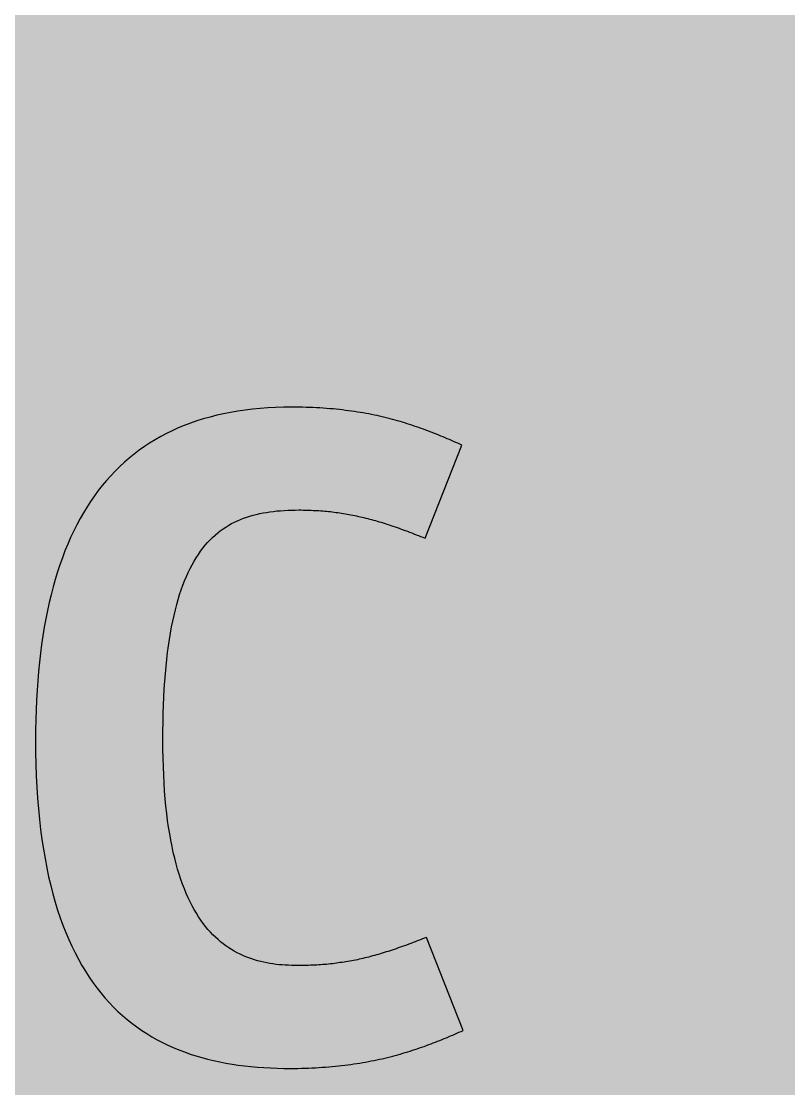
# Model space of a CAD drawing. Header units: millimetres. Extents: x 0 to 212, y 0 to 212.
# Drawn here: x 114.33 to 136.42, y 122.59 to 153.33 of the extents above; entities that cross this region are included whole.
import ezdxf

# ---------------------------------------------------------------- set-up
doc = ezdxf.new("R2010")
doc.units = ezdxf.units.MM

msp = doc.modelspace()

# ---------------------------------------------------------------- hatches: boundary and pattern name
for color, points in [(254, [(211.7189, 105.8869), (211.709, 107.2007), (211.6861, 108.5139), (211.6455, 109.8245), (211.5871, 111.1326), (211.5134, 112.4407), (211.4245, 113.7437), (211.3204, 115.0468), (211.201, 116.3447), (211.0638, 117.6426), (210.9114, 118.9355), (210.7413, 120.2258), (210.5584, 121.5136), (210.3577, 122.7988), (210.1418, 124.079), (209.9107, 125.3566), (209.6643, 126.6292), (209.4027, 127.8992), (209.1258, 129.1641), (208.8337, 130.4239), (208.5264, 131.6812), (208.2038, 132.936), (207.866, 134.1831), (207.5104, 135.4277), (207.1421, 136.6647), (206.7611, 137.8991), (206.3623, 139.1285), (205.9483, 140.3502), (205.5216, 141.5694), (205.0771, 142.781), (204.6199, 143.9901), (204.1474, 145.1915), (203.6623, 146.3853), (203.1619, 147.574), (202.6463, 148.7576), (202.1154, 149.9362), (201.5693, 151.1046), (201.0105, 152.2705), (200.439, 153.4262), (199.8523, 154.5768), (199.2503, 155.7198), (198.6356, 156.8577), (198.0057, 157.9855), (197.3605, 159.1081), (196.7052, 160.2232), (196.0321, 161.3281), (195.3489, 162.4279), (194.6504, 163.5176), (193.9366, 164.6022), (193.2102, 165.6766), (192.471, 166.7434), (191.7167, 167.8), (190.9521, 168.849), (190.1698, 169.8904), (189.3773, 170.9217), (188.5696, 171.9428), (187.7517, 172.9562), (186.9161, 173.9621), (186.0702, 174.9552), (185.2117, 175.9407), (184.338, 176.9161), (183.454, 177.8838), (182.5549, 178.8389), (181.643, 179.7837), (180.721, 180.7185), (179.7837, 181.643), (178.8389, 182.5549), (177.8838, 183.454), (176.9161, 184.338), (175.9407, 185.2117), (174.9552, 186.0702), (173.9621, 186.9161), (172.9562, 187.7492), (171.9428, 188.5696), (170.9217, 189.3773), (169.8904, 190.1698), (168.849, 190.9496), (167.8, 191.7167), (166.7408, 192.471), (165.6766, 193.2102), (164.6022, 193.9366), (163.5176, 194.6504), (162.4279, 195.3489), (161.3281, 196.0321), (160.2232, 196.7052), (159.1081, 197.3631), (157.9855, 198.0057), (156.8577, 198.6356), (155.7198, 199.2503), (154.5768, 199.8523), (153.4262, 200.439), (152.2705, 201.0131), (151.1046, 201.5719), (149.9362, 202.1154), (148.7576, 202.6463), (147.574, 203.1619), (146.3853, 203.6623), (145.1889, 204.15), (143.9875, 204.6199), (142.781, 205.0796), (141.5694, 205.5216), (140.3502, 205.9483), (139.1285, 206.3623), (137.8991, 206.7611), (136.6647, 207.1446), (135.4252, 207.5129), (134.1831, 207.866), (132.9334, 208.2038), (131.6812, 208.5264), (130.4239, 208.8337), (129.1641, 209.1284), (127.8966, 209.4052), (126.6292, 209.6668), (125.3541, 209.9132), (124.0765, 210.1444), (122.7963, 210.3603), (121.5136, 210.5584), (120.2258, 210.7438), (118.9355, 210.9114), (117.6401, 211.0638), (116.3447, 211.201), (115.0468, 211.3229), (113.7437, 211.4271), (112.4382, 211.516), (111.1326, 211.5896), (109.8245, 211.6455), (108.5113, 211.6861), (107.1982, 211.7115), (105.885, 211.7192), (104.5693, 211.7115), (103.2561, 211.6861), (101.9454, 211.6455), (100.6373, 211.5896), (99.3292, 211.516), (98.0262, 211.4271), (96.7232, 211.3229), (95.4253, 211.201), (94.1273, 211.0638), (92.8345, 210.9114), (91.5441, 210.7438), (90.2564, 210.5584), (88.9711, 210.3603), (87.691, 210.1444), (86.4133, 209.9132), (85.1408, 209.6668), (83.8708, 209.4052), (82.6059, 209.1284), (81.346, 208.8337), (80.0887, 208.5264), (78.834, 208.2038), (77.5868, 207.866), (76.3422, 207.5129), (75.1053, 207.1446), (73.8708, 206.7611), (72.6415, 206.3623), (71.4197, 205.9483), (70.2005, 205.5216), (68.9889, 205.0796), (67.7799, 204.6199), (66.5785, 204.15), (65.3847, 203.6623), (64.196, 203.1619), (63.0123, 202.6463), (61.8338, 202.1154), (60.6628, 201.5719), (59.4995, 201.0131), (58.3438, 200.439), (57.1932, 199.8523), (56.0502, 199.2503), (54.9123, 198.6356), (53.7845, 198.0057), (52.6618, 197.3631), (51.5468, 196.7052), (50.4419, 196.0321), (49.342, 195.3489), (48.2524, 194.6504), (47.1678, 193.9366), (46.0934, 193.2102), (45.0266, 192.471), (43.9699, 191.7167), (42.9209, 190.9496), (41.8795, 190.1698), (40.8483, 189.3773), (39.8272, 188.5696), (38.8137, 187.7492), (37.8079, 186.9161), (36.8148, 186.0702), (35.8292, 185.2117), (34.8539, 184.338), (33.8861, 183.454), (32.9311, 182.5549), (31.9862, 181.643), (31.049, 180.7185), (30.1269, 179.7837), (29.2151, 178.8389), (28.3159, 177.8838), (27.432, 176.9161), (26.5582, 175.9407), (25.6997, 174.9552), (24.8539, 173.9621), (24.0208, 172.9562), (23.2004, 171.9428), (22.3926, 170.9217), (21.6002, 169.8904), (20.8204, 168.849), (20.0533, 167.8), (19.2989, 166.7434), (18.5598, 165.6766), (17.8333, 164.6022), (17.1196, 163.5176), (16.4211, 162.4279), (15.7378, 161.3281), (15.0647, 160.2232), (14.4069, 159.1081), (13.7643, 157.9855), (13.1343, 156.8577), (12.5197, 155.7198), (11.9177, 154.5768), (11.3309, 153.4262), (10.7569, 152.2705), (10.1981, 151.1046), (9.6545, 149.9362), (9.1237, 148.7576), (8.6081, 147.574), (8.1077, 146.3853), (7.62, 145.1915), (7.1501, 143.9901), (6.6904, 142.781), (6.2484, 141.5694), (5.8217, 140.3502), (5.4077, 139.1285), (5.0089, 137.8991), (4.6253, 136.6647), (4.257, 135.4277), (3.904, 134.1831), (3.5662, 132.936), (3.2436, 131.6812), (2.9362, 130.4239), (2.6416, 129.1641), (2.3647, 127.8992), (2.1031, 126.6292), (1.8567, 125.3566), (1.6256, 124.079), (1.4097, 122.7988), (1.2116, 121.5136), (1.0262, 120.2258), (0.8585, 118.9355), (0.7061, 117.6426), (0.569, 116.3447), (0.447, 115.0468), (0.3429, 113.7437), (0.254, 112.4407), (0.1803, 111.1326), (0.1245, 109.8245), (0.0838, 108.5139), (0.0584, 107.2007), (0.0508, 105.885), (0.0584, 104.5718), (0.0838, 103.2586), (0.1245, 101.9454), (0.1803, 100.6373), (0.254, 99.3318), (0.3429, 98.0262), (0.447, 96.7232), (0.569, 95.4253), (0.7061, 94.1299), (0.8585, 92.8345), (1.0262, 91.5441), (1.2116, 90.2564), (1.4097, 88.9737), (1.6256, 87.6935), (1.8567, 86.4159), (2.1031, 85.1408), (2.3647, 83.8733), (2.6416, 82.6059), (2.9362, 81.346), (3.2436, 80.0887), (3.5662, 78.8365), (3.904, 77.5868), (4.257, 76.3448), (4.6253, 75.1053), (5.0089, 73.8708), (5.4077, 72.6415), (5.8217, 71.4197), (6.2484, 70.2005), (6.6904, 68.9889), (7.1501, 67.7824), (7.62, 66.581), (8.1077, 65.3847), (8.6081, 64.196), (9.1237, 63.0123), (9.6545, 61.8338), (10.1981, 60.6654), (10.7569, 59.4995), (11.3309, 58.3438), (11.9177, 57.1932), (12.5197, 56.0502), (13.1343, 54.9123), (13.7643, 53.7845), (14.4069, 52.6618), (15.0647, 51.5468), (15.7378, 50.4419), (16.4211, 49.342), (17.1196, 48.2524), (17.8333, 47.1678), (18.5598, 46.0934), (19.2989, 45.0291), (20.0533, 43.9699), (20.8204, 42.9209), (21.6002, 41.8795), (22.3926, 40.8483), (23.2004, 39.8272), (24.0208, 38.8137), (24.8539, 37.8079), (25.6997, 36.8148), (26.5582, 35.8292), (27.432, 34.8539), (28.3159, 33.8861), (29.2151, 32.9311), (30.1269, 31.9862), (31.049, 31.049), (31.9862, 30.1269), (32.9311, 29.2151), (33.8861, 28.3159), (34.8539, 27.432), (35.8292, 26.5582), (36.8148, 25.6997), (37.8079, 24.8539), (38.8137, 24.0182), (39.8272, 23.2004), (40.8483, 22.3926), (41.8795, 21.6002), (42.9209, 20.8178), (43.9699, 20.0533), (45.0266, 19.2989), (46.0934, 18.5598), (47.1678, 17.8333), (48.2524, 17.1196), (49.342, 16.4211), (50.4419, 15.7378), (51.5468, 15.0647), (52.6618, 14.4094), (53.7845, 13.7643), (54.9123, 13.1343), (56.0502, 12.5197), (57.1932, 11.9177), (58.3438, 11.3309), (59.4995, 10.7594), (60.6628, 10.2006), (61.8338, 9.6545), (63.0123, 9.1237), (64.196, 8.6081), (65.3847, 8.1077), (66.5785, 7.6225), (67.7799, 7.1501), (68.9889, 6.6929), (70.2005, 6.2484), (71.4197, 5.8217), (72.6415, 5.4077), (73.8708, 5.0089), (75.1053, 4.6279), (76.3422, 4.2596), (77.5868, 3.904), (78.834, 3.5662), (80.0887, 3.2436), (81.346, 2.9362), (82.6059, 2.6441), (83.8708, 2.3673), (85.1408, 2.1057), (86.4133, 1.8593), (87.691, 1.6281), (88.9711, 1.4122), (90.2564, 1.2116), (91.5441, 1.0287), (92.8345, 0.8585), (94.1273, 0.7061), (95.4253, 0.569), (96.7232, 0.4496), (98.0262, 0.3454), (99.3292, 0.2565), (100.6373, 0.1829), (101.9454, 0.1245), (103.2561, 0.0838), (104.5693, 0.061), (105.885, 0.0533), (107.1982, 0.061), (108.5113, 0.0838), (109.8245, 0.1245), (111.1326, 0.1829), (112.4382, 0.2565), (113.7437, 0.3454), (115.0468, 0.4496), (116.3447, 0.569), (117.6401, 0.7061), (118.9355, 0.8585), (120.2258, 1.0287), (121.5136, 1.2116), (122.7963, 1.4122), (124.0765, 1.6281), (125.3541, 1.8593), (126.6292, 2.1057), (127.8966, 2.3673), (129.1641, 2.6441), (130.4239, 2.9362), (131.6812, 3.2436), (132.9334, 3.5662), (134.1831, 3.904), (135.4252, 4.2596), (136.6647, 4.6279), (137.8991, 5.0089), (139.1285, 5.4077), (140.3502, 5.8217), (141.5694, 6.2484), (142.781, 6.6929), (143.9875, 7.1501), (145.1889, 7.6225), (146.3853, 8.1077), (147.574, 8.6081), (148.7576, 9.1237), (149.9362, 9.6545), (151.1046, 10.2006), (152.2705, 10.7594), (153.4262, 11.3309), (154.5768, 11.9177), (155.7198, 12.5197), (156.8577, 13.1343), (157.9855, 13.7643), (159.1081, 14.4094), (160.2232, 15.0647), (161.3281, 15.7378), (162.4279, 16.4211), (163.5176, 17.1196), (164.6022, 17.8333), (165.6766, 18.5598), (166.7408, 19.2989), (167.8, 20.0533), (168.849, 20.8178), (169.8904, 21.6002), (170.9217, 22.3926), (171.9428, 23.2004), (172.9562, 24.0182), (173.9621, 24.8539), (174.9552, 25.6997), (175.9407, 26.5582), (176.9161, 27.432), (177.8838, 28.3159), (178.8389, 29.2151), (179.7837, 30.1269), (180.721, 31.049), (181.643, 31.9862), (182.5549, 32.9311), (183.454, 33.8861), (184.338, 34.8539), (185.2117, 35.8292), (186.0702, 36.8148), (186.9161, 37.8079), (187.7517, 38.8137), (188.5696, 39.8272), (189.3773, 40.8483), (190.1698, 41.8795), (190.9521, 42.9209), (191.7167, 43.9699), (192.471, 45.0291), (193.2102, 46.0934), (193.9366, 47.1678), (194.6504, 48.2524), (195.3489, 49.342), (196.0321, 50.4419), (196.7052, 51.5468), (197.3605, 52.6618), (198.0057, 53.7845), (198.6356, 54.9123), (199.2503, 56.0502), (199.8523, 57.1932), (200.439, 58.3438), (201.0105, 59.4995), (201.5693, 60.6654), (202.1154, 61.8338), (202.6463, 63.0123), (203.1619, 64.196), (203.6623, 65.3847), (204.1474, 66.581), (204.6199, 67.7824), (205.0771, 68.9889), (205.5216, 70.2005), (205.9483, 71.4197), (206.3623, 72.6415), (206.7611, 73.8708), (207.1421, 75.1053), (207.5104, 76.3448), (207.866, 77.5868), (208.2038, 78.8365), (208.5264, 80.0887), (208.8337, 81.346), (209.1258, 82.6059), (209.4027, 83.8733), (209.6643, 85.1408), (209.9107, 86.4159), (210.1418, 87.6935), (210.3577, 88.9737), (210.5584, 90.2564), (210.7413, 91.5441), (210.9114, 92.8345), (211.0638, 94.1299), (211.201, 95.4253), (211.3204, 96.7232), (211.4245, 98.0262), (211.5134, 99.3318), (211.5871, 100.6373), (211.6455, 101.9454), (211.6861, 103.2586), (211.709, 104.5718), (211.7166, 105.885)]), (59, [(122.2897, 126.1357), (122.1994, 126.1339), (122.1105, 126.1364), (122.0216, 126.1415), (121.9302, 126.1466), (121.8413, 126.1516), (121.7524, 126.1593), (121.6635, 126.1694), (121.5746, 126.1821), (121.4857, 126.1948), (121.3993, 126.2126), (121.3104, 126.2304), (121.224, 126.2507), (121.1351, 126.271), (121.0488, 126.2964), (120.965, 126.3244), (120.8786, 126.3548), (120.7948, 126.3879), (120.711, 126.4234), (120.6271, 126.4615), (120.5459, 126.5022), (120.462, 126.5479), (120.3833, 126.5936), (120.302, 126.6444), (120.2233, 126.7003), (120.1471, 126.7562), (120.0683, 126.8171), (119.9947, 126.8832), (119.9185, 126.9517), (119.8448, 127.0229), (119.7737, 127.0991), (119.7026, 127.1778), (119.634, 127.2642), (119.5654, 127.3505), (119.4994, 127.4445), (119.4359, 127.541), (119.3724, 127.6401), (119.3089, 127.7468), (119.2479, 127.856), (119.1895, 127.9703), (119.1336, 128.0897), (119.0777, 128.2141), (119.0244, 128.3437), (118.9736, 128.4783), (118.9253, 128.618), (118.8771, 128.7628), (118.8314, 128.9126), (118.7882, 129.0676), (118.7475, 129.2301), (118.7069, 129.3952), (118.6713, 129.5679), (118.6358, 129.7457), (118.6028, 129.9286), (118.5723, 130.1191), (118.5443, 130.3147), (118.5189, 130.5179), (118.4961, 130.7262), (118.4758, 130.9395), (118.458, 131.1605), (118.4427, 131.3891), (118.43, 131.6228), (118.4199, 131.8616), (118.4148, 132.1105), (118.4097, 132.3645), (118.4072, 132.6236), (118.4097, 132.8877), (118.4123, 133.1443), (118.4173, 133.3932), (118.4275, 133.6345), (118.4377, 133.8707), (118.4478, 134.1018), (118.4631, 134.3228), (118.4808, 134.5413), (118.4986, 134.7521), (118.5215, 134.9553), (118.5443, 135.1534), (118.5697, 135.3464), (118.5977, 135.5319), (118.6282, 135.7122), (118.6586, 135.8875), (118.6917, 136.0576), (118.7272, 136.2202), (118.7653, 136.3802), (118.806, 136.5326), (118.8466, 136.6799), (118.8898, 136.8222), (118.9355, 136.9593), (118.9838, 137.0914), (119.032, 137.221), (119.0854, 137.3429), (119.1362, 137.4597), (119.192, 137.574), (119.2479, 137.6807), (119.3063, 137.7848), (119.3673, 137.8839), (119.4283, 137.9804), (119.4918, 138.0719), (119.5578, 138.1582), (119.6264, 138.242), (119.695, 138.3208), (119.7635, 138.3944), (119.8372, 138.4656), (119.9109, 138.5316), (119.9845, 138.5976), (120.0607, 138.6561), (120.1395, 138.7145), (120.2207, 138.7653), (120.302, 138.8161), (120.3833, 138.8643), (120.4671, 138.9075), (120.5535, 138.9482), (120.6424, 138.9863), (120.7287, 139.0193), (120.8202, 139.0523), (120.9116, 139.0802), (121.0031, 139.1082), (121.097, 139.131), (121.1936, 139.1539), (121.2901, 139.1742), (121.3891, 139.1895), (121.4882, 139.2047), (121.5873, 139.2174), (121.6889, 139.2301), (121.793, 139.2377), (121.8971, 139.2453), (122.0013, 139.2504), (122.108, 139.2555), (122.2146, 139.2555), (122.3239, 139.258), (122.3848, 139.258), (122.4432, 139.2555), (122.5017, 139.2555), (122.5601, 139.2555), (122.616, 139.253), (122.6744, 139.2504), (122.7303, 139.2479), (122.7887, 139.2453), (122.8446, 139.2428), (122.9004, 139.2403), (122.9563, 139.2352), (123.0097, 139.2301), (123.0655, 139.225), (123.1214, 139.2225), (123.1748, 139.2149), (123.2306, 139.2098), (123.284, 139.2047), (123.3373, 139.1971), (123.3932, 139.1895), (123.4465, 139.1818), (123.4999, 139.1742), (123.5532, 139.1666), (123.6066, 139.159), (123.6599, 139.1488), (123.7132, 139.1412), (123.7666, 139.131), (123.8199, 139.1209), (123.8733, 139.1107), (123.9291, 139.098), (123.9825, 139.0879), (124.0358, 139.0752), (124.0892, 139.0625), (124.1425, 139.0498), (124.1958, 139.0371), (124.2517, 139.0244), (124.3051, 139.0117), (124.3584, 138.9964), (124.4143, 138.9812), (124.4676, 138.9659), (124.5235, 138.9507), (124.5794, 138.9355), (124.6353, 138.9177), (124.6911, 138.9024), (124.747, 138.8847), (124.8029, 138.8669), (124.8588, 138.8491), (124.9172, 138.8288), (124.9731, 138.811), (125.0315, 138.7907), (125.0899, 138.7704), (125.1483, 138.75), (125.2068, 138.7297), (125.2677, 138.7094), (125.3287, 138.6865), (125.3871, 138.6662), (125.4481, 138.6434), (125.5116, 138.6205), (125.5725, 138.5951), (125.636, 138.5722), (125.6995, 138.5468), (125.763, 138.524), (125.8265, 138.4986), (125.8926, 138.4732), (125.9586, 138.4452), (127.018, 141.1287), (126.9568, 141.1529), (126.8984, 141.1808), (126.8374, 141.2062), (126.7765, 141.2316), (126.7181, 141.2596), (126.6571, 141.285), (126.5961, 141.3104), (126.5352, 141.3358), (126.4742, 141.3612), (126.4133, 141.3866), (126.3498, 141.412), (126.2888, 141.4374), (126.2253, 141.4628), (126.1643, 141.4882), (126.1008, 141.511), (126.0373, 141.5364), (125.9738, 141.5593), (125.9078, 141.5847), (125.8443, 141.6075), (125.7783, 141.6304), (125.7122, 141.6533), (125.6462, 141.6761), (125.5776, 141.699), (125.5116, 141.7218), (125.443, 141.7422), (125.3744, 141.765), (125.3058, 141.7853), (125.2347, 141.8057), (125.1636, 141.826), (125.0925, 141.8463), (125.0213, 141.8666), (124.9477, 141.8844), (124.874, 141.9047), (124.8004, 141.9225), (124.7242, 141.9403), (124.648, 141.9581), (124.5718, 141.9758), (124.4956, 141.9911), (124.4168, 142.0089), (124.3355, 142.0241), (124.2568, 142.0393), (124.1755, 142.052), (124.0917, 142.0673), (124.0104, 142.08), (123.9266, 142.0927), (123.8402, 142.1054), (123.7539, 142.1181), (123.6675, 142.1282), (123.5786, 142.1384), (123.4897, 142.1486), (123.3983, 142.1587), (123.3068, 142.1689), (123.2154, 142.1765), (123.1214, 142.1841), (123.0249, 142.1892), (122.9284, 142.1968), (122.8319, 142.2019), (122.7328, 142.207), (122.6337, 142.2121), (122.5321, 142.2146), (122.428, 142.2171), (122.3239, 142.2197), (122.2197, 142.2197), (122.113, 142.2197), (121.8794, 142.2171), (121.6508, 142.2121), (121.4247, 142.1994), (121.2037, 142.1816), (120.9853, 142.1613), (120.7719, 142.1359), (120.5636, 142.1054), (120.3579, 142.0698), (120.1547, 142.0292), (119.9566, 141.986), (119.7635, 141.9352), (119.5705, 141.8819), (119.3851, 141.8234), (119.2022, 141.7599), (119.0219, 141.6914), (118.8466, 141.6202), (118.6764, 141.5415), (118.5062, 141.4602), (118.3437, 141.3739), (118.1837, 141.2799), (118.0262, 141.1859), (117.8738, 141.0843), (117.7239, 140.9776), (117.5791, 140.8684), (117.4369, 140.7541), (117.2972, 140.6347), (117.1651, 140.5103), (117.033, 140.3807), (116.906, 140.2461), (116.7841, 140.1089), (116.6622, 139.9642), (116.5479, 139.8168), (116.4361, 139.6644), (116.3269, 139.507), (116.2228, 139.3469), (116.1212, 139.1793), (116.0221, 139.0091), (115.9281, 138.8339), (115.8392, 138.6535), (115.7503, 138.4681), (115.6691, 138.2776), (115.5878, 138.082), (115.5141, 137.8839), (115.4405, 137.6807), (115.3719, 137.4724), (115.3058, 137.2591), (115.2449, 137.0406), (115.1865, 136.8171), (115.1331, 136.591), (115.0823, 136.3599), (115.0341, 136.1237), (114.9909, 135.8824), (114.9502, 135.636), (114.9147, 135.3845), (114.8817, 135.1305), (114.8512, 134.8715), (114.8258, 134.6073), (114.8029, 134.3381), (114.7826, 134.0637), (114.7674, 133.7843), (114.7547, 133.5024), (114.747, 133.2154), (114.742, 132.9207), (114.7394, 132.6236), (114.742, 132.2756), (114.7496, 131.9327), (114.7597, 131.5999), (114.7775, 131.2748), (114.7978, 130.9573), (114.8232, 130.6474), (114.8512, 130.3452), (114.8867, 130.0505), (114.9248, 129.7635), (114.9655, 129.4867), (115.0137, 129.2149), (115.062, 128.9482), (115.1179, 128.6916), (115.1763, 128.4427), (115.2398, 128.1989), (115.3058, 127.9627), (115.377, 127.7341), (115.4506, 127.5131), (115.5294, 127.2972), (115.6106, 127.0864), (115.697, 126.8857), (115.7859, 126.6901), (115.8773, 126.4996), (115.9739, 126.3167), (116.0729, 126.1389), (116.1745, 125.9688), (116.2812, 125.8037), (116.3904, 125.6462), (116.5047, 125.4912), (116.619, 125.3439), (116.7384, 125.2042), (116.8603, 125.0671), (116.9873, 124.9375), (117.1143, 124.8131), (117.2464, 124.6937), (117.3785, 124.5794), (117.5156, 124.4702), (117.6553, 124.366), (117.7976, 124.267), (117.9424, 124.173), (118.0897, 124.0841), (118.2395, 123.9977), (118.3919, 123.919), (118.5469, 123.8428), (118.7044, 123.7742), (118.8644, 123.7082), (119.0269, 123.6447), (119.1895, 123.5862), (119.3571, 123.5329), (119.5248, 123.4846), (119.695, 123.4389), (119.8677, 123.3983), (120.0429, 123.3602), (120.2182, 123.3246), (120.3985, 123.2941), (120.5763, 123.2687), (120.7592, 123.2459), (120.9421, 123.2256), (121.1275, 123.2078), (121.3155, 123.1951), (121.5034, 123.1849), (121.6939, 123.1773), (121.8844, 123.1722), (122.0775, 123.1722), (122.1842, 123.1722), (122.2908, 123.1722), (122.395, 123.1748), (122.4966, 123.1773), (122.6007, 123.1824), (122.6998, 123.1849), (122.7988, 123.19), (122.8979, 123.1951), (122.9944, 123.2027), (123.0909, 123.2078), (123.1849, 123.2154), (123.2789, 123.2256), (123.3729, 123.2332), (123.4643, 123.2433), (123.5532, 123.2535), (123.6447, 123.2637), (123.7336, 123.2738), (123.8199, 123.2865), (123.9063, 123.2992), (123.9926, 123.3119), (124.0765, 123.3246), (124.1603, 123.3399), (124.2416, 123.3551), (124.3254, 123.3678), (124.4041, 123.3856), (124.4854, 123.4008), (124.5641, 123.4161), (124.6429, 123.4338), (124.7216, 123.4516), (124.7978, 123.4694), (124.874, 123.4872), (124.9477, 123.5075), (125.0239, 123.5253), (125.0975, 123.5456), (125.1687, 123.5659), (125.2423, 123.5862), (125.3134, 123.6066), (125.3846, 123.6269), (125.4557, 123.6497), (125.5243, 123.6701), (125.5928, 123.6929), (125.6614, 123.7158), (125.73, 123.7386), (125.796, 123.7615), (125.8646, 123.7844), (125.9307, 123.8072), (125.9967, 123.8326), (126.0602, 123.8555), (126.1262, 123.8809), (126.1897, 123.9037), (126.2532, 123.9291), (126.3167, 123.9545), (126.3802, 123.9799), (126.4437, 124.0053), (126.5047, 124.0307), (126.5682, 124.0561), (126.6292, 124.0815), (126.6901, 124.1069), (126.7511, 124.1323), (126.812, 124.1603), (126.8705, 124.1857), (126.9314, 124.2111), (126.9924, 124.239), (127.0508, 124.2644), (125.9939, 126.9474), (125.9256, 126.9187), (125.8621, 126.8933), (125.796, 126.8679), (125.7325, 126.8451), (125.669, 126.8197), (125.6081, 126.7968), (125.5446, 126.7714), (125.4836, 126.7485), (125.4227, 126.7257), (125.3617, 126.7054), (125.3007, 126.6825), (125.2423, 126.6622), (125.1814, 126.6419), (125.1229, 126.619), (125.0645, 126.6012), (125.0061, 126.5809), (124.9502, 126.5631), (124.8918, 126.5428), (124.8359, 126.525), (124.7775, 126.5072), (124.7216, 126.4895), (124.6657, 126.4742), (124.6099, 126.4564), (124.554, 126.4412), (124.4981, 126.426), (124.4422, 126.4107), (124.3889, 126.3955), (124.333, 126.3802), (124.2771, 126.3675), (124.2238, 126.3548), (124.1679, 126.3421), (124.1146, 126.3294), (124.0587, 126.3167), (124.0053, 126.304), (123.9495, 126.2939), (123.8961, 126.2812), (123.8428, 126.271), (123.7869, 126.2609), (123.7336, 126.2507), (123.6777, 126.2431), (123.6218, 126.2329), (123.5685, 126.2253), (123.5126, 126.2177), (123.4567, 126.2101), (123.4008, 126.2024), (123.3475, 126.1948), (123.2916, 126.1872), (123.2357, 126.1821), (123.1773, 126.177), (123.1214, 126.1694), (123.0655, 126.1643), (123.0071, 126.1618), (122.9487, 126.1567), (122.8928, 126.1516), (122.8344, 126.1491), (122.776, 126.1466), (122.715, 126.144), (122.6566, 126.1415), (122.5956, 126.1389), (122.5347, 126.1364), (122.4737, 126.1364), (122.4128, 126.1364), (122.3518, 126.1339), (122.2883, 126.1339)])]:
    msp.add_hatch(color=color).paths.add_polyline_path(points)
h = msp.add_hatch(color=59)
h.paths.add_polyline_path([(128.8161, 141.8689), (128.8161, 139.0481), (131.4619, 139.0481), (131.4619, 123.5258), (135.0617, 123.5258), (135.0617, 141.8689)])
edge = h.paths.add_edge_path(flags=16)
edge.add_line((130.8626, 147.6551), (130.8608, 147.5892))
edge.add_line((130.8608, 147.5892), (130.8633, 147.5257))
edge.add_line((130.8633, 147.5257), (130.8684, 147.4622))
edge.add_line((130.8684, 147.4622), (130.8735, 147.4013))
edge.add_line((130.8735, 147.4013), (130.8786, 147.3378))
edge.add_line((130.8786, 147.3378), (130.8887, 147.2768))
edge.add_line((130.8887, 147.2768), (130.8964, 147.2159))
edge.add_line((130.8964, 147.2159), (130.9091, 147.1549))
edge.add_line((130.9091, 147.1549), (130.9192, 147.0965))
edge.add_line((130.9192, 147.0965), (130.9345, 147.0381))
edge.add_line((130.9345, 147.0381), (130.9497, 146.9796))
edge.add_line((130.9497, 146.9796), (130.9649, 146.9212))
edge.add_line((130.9649, 146.9212), (130.9827, 146.8653))
edge.add_line((130.9827, 146.8653), (131.0005, 146.8095))
edge.add_line((131.0005, 146.8095), (131.0208, 146.7536))
edge.add_line((131.0208, 146.7536), (131.0437, 146.6977))
edge.add_line((131.0437, 146.6977), (131.0665, 146.6444))
edge.add_line((131.0665, 146.6444), (131.0894, 146.591))
edge.add_line((131.0894, 146.591), (131.1148, 146.5377))
edge.add_line((131.1148, 146.5377), (131.1402, 146.4869))
edge.add_line((131.1402, 146.4869), (131.1681, 146.4361))
edge.add_line((131.1681, 146.4361), (131.1961, 146.3878))
edge.add_line((131.1961, 146.3878), (131.2266, 146.337))
edge.add_line((131.2266, 146.337), (131.257, 146.2888))
edge.add_line((131.257, 146.2888), (131.2901, 146.243))
edge.add_line((131.2901, 146.243), (131.3231, 146.1973))
edge.add_line((131.3231, 146.1973), (131.3586, 146.1516))
edge.add_line((131.3586, 146.1516), (131.3942, 146.1059))
edge.add_line((131.3942, 146.1059), (131.4298, 146.0627))
edge.add_line((131.4298, 146.0627), (131.4679, 146.0195))
edge.add_line((131.4679, 146.0195), (131.506, 145.9789))
edge.add_line((131.506, 145.9789), (131.5441, 145.9382))
edge.add_line((131.5441, 145.9382), (131.5847, 145.8976))
edge.add_line((131.5847, 145.8976), (131.6279, 145.8595))
edge.add_line((131.6279, 145.8595), (131.6711, 145.8214))
edge.add_line((131.6711, 145.8214), (131.7142, 145.7858))
edge.add_line((131.7142, 145.7858), (131.7574, 145.7503))
edge.add_line((131.7574, 145.7503), (131.8031, 145.7173))
edge.add_line((131.8031, 145.7173), (131.8489, 145.6817))
edge.add_line((131.8489, 145.6817), (131.8971, 145.6512))
edge.add_line((131.8971, 145.6512), (131.9454, 145.6207))
edge.add_line((131.9454, 145.6207), (131.9936, 145.5903))
edge.add_line((131.9936, 145.5903), (132.0444, 145.5623))
edge.add_line((132.0444, 145.5623), (132.0952, 145.5344))
edge.add_line((132.0952, 145.5344), (132.146, 145.5064))
edge.add_line((132.146, 145.5064), (132.1994, 145.4836))
edge.add_line((132.1994, 145.4836), (132.2527, 145.4582))
edge.add_line((132.2527, 145.4582), (132.3061, 145.4353))
edge.add_line((132.3061, 145.4353), (132.3594, 145.415))
edge.add_line((132.3594, 145.415), (132.4153, 145.3947))
edge.add_line((132.4153, 145.3947), (132.4712, 145.3744))
edge.add_line((132.4712, 145.3744), (132.5296, 145.3591))
edge.add_line((132.5296, 145.3591), (132.5855, 145.3413))
edge.add_line((132.5855, 145.3413), (132.6439, 145.3261))
edge.add_line((132.6439, 145.3261), (132.7023, 145.3134))
edge.add_line((132.7023, 145.3134), (132.7633, 145.3007))
edge.add_line((132.7633, 145.3007), (132.8217, 145.2905))
edge.add_line((132.8217, 145.2905), (132.8826, 145.2804))
edge.add_line((132.8826, 145.2804), (132.9461, 145.2728))
edge.add_line((132.9461, 145.2728), (133.0071, 145.2677))
edge.add_line((133.0071, 145.2677), (133.0706, 145.2601))
edge.add_line((133.0706, 145.2601), (133.1316, 145.2575))
edge.add_line((133.1316, 145.2575), (133.1976, 145.255))
edge.add_line((133.1976, 145.255), (133.2611, 145.255))
edge.add_line((133.2611, 145.255), (133.3246, 145.255))
edge.add_line((133.3246, 145.255), (133.3881, 145.2575))
edge.add_line((133.3881, 145.2575), (133.4516, 145.2601))
edge.add_line((133.4516, 145.2601), (133.5151, 145.2677))
edge.add_line((133.5151, 145.2677), (133.5761, 145.2728))
edge.add_line((133.5761, 145.2728), (133.637, 145.2804))
edge.add_line((133.637, 145.2804), (133.698, 145.2905))
edge.add_line((133.698, 145.2905), (133.7589, 145.3007))
edge.add_line((133.7589, 145.3007), (133.8174, 145.3134))
edge.add_line((133.8174, 145.3134), (133.8758, 145.3261))
edge.add_line((133.8758, 145.3261), (133.9342, 145.3413))
edge.add_line((133.9342, 145.3413), (133.9926, 145.3591))
edge.add_line((133.9926, 145.3591), (134.0485, 145.3744))
edge.add_line((134.0485, 145.3744), (134.1044, 145.3947))
edge.add_line((134.1044, 145.3947), (134.1603, 145.415))
edge.add_line((134.1603, 145.415), (134.2161, 145.4353))
edge.add_line((134.2161, 145.4353), (134.2695, 145.4582))
edge.add_line((134.2695, 145.4582), (134.3228, 145.4836))
edge.add_line((134.3228, 145.4836), (134.3736, 145.5064))
edge.add_line((134.3736, 145.5064), (134.427, 145.5344))
edge.add_line((134.427, 145.5344), (134.4778, 145.5623))
edge.add_line((134.4778, 145.5623), (134.526, 145.5903))
edge.add_line((134.526, 145.5903), (134.5768, 145.6207))
edge.add_line((134.5768, 145.6207), (134.6251, 145.6512))
edge.add_line((134.6251, 145.6512), (134.6708, 145.6817))
edge.add_line((134.6708, 145.6817), (134.7165, 145.7173))
edge.add_line((134.7165, 145.7173), (134.7622, 145.7503))
edge.add_line((134.7622, 145.7503), (134.808, 145.7858))
edge.add_line((134.808, 145.7858), (134.8511, 145.8214))
edge.add_line((134.8511, 145.8214), (134.8943, 145.8595))
edge.add_line((134.8943, 145.8595), (134.935, 145.8976))
edge.add_line((134.935, 145.8976), (134.9756, 145.9382))
edge.add_line((134.9756, 145.9382), (135.0162, 145.9789))
edge.add_line((135.0162, 145.9789), (135.0543, 146.0195))
edge.add_line((135.0543, 146.0195), (135.0924, 146.0627))
edge.add_line((135.0924, 146.0627), (135.128, 146.1059))
edge.add_line((135.128, 146.1059), (135.1636, 146.1516))
edge.add_line((135.1636, 146.1516), (135.1991, 146.1973))
edge.add_line((135.1991, 146.1973), (135.2321, 146.243))
edge.add_line((135.2321, 146.243), (135.2626, 146.2888))
edge.add_line((135.2626, 146.2888), (135.2931, 146.337))
edge.add_line((135.2931, 146.337), (135.3236, 146.3878))
edge.add_line((135.3236, 146.3878), (135.3515, 146.4361))
edge.add_line((135.3515, 146.4361), (135.3795, 146.4869))
edge.add_line((135.3795, 146.4869), (135.4074, 146.5377))
edge.add_line((135.4074, 146.5377), (135.4328, 146.591))
edge.add_line((135.4328, 146.591), (135.4557, 146.6444))
edge.add_line((135.4557, 146.6444), (135.4785, 146.6977))
edge.add_line((135.4785, 146.6977), (135.4988, 146.7536))
edge.add_line((135.4988, 146.7536), (135.5192, 146.8095))
edge.add_line((135.5192, 146.8095), (135.5395, 146.8653))
edge.add_line((135.5395, 146.8653), (135.5573, 146.9212))
edge.add_line((135.5573, 146.9212), (135.5725, 146.9796))
edge.add_line((135.5725, 146.9796), (135.5877, 147.0381))
edge.add_line((135.5877, 147.0381), (135.6004, 147.0965))
edge.add_line((135.6004, 147.0965), (135.6131, 147.1549))
edge.add_line((135.6131, 147.1549), (135.6233, 147.2159))
edge.add_line((135.6233, 147.2159), (135.6335, 147.2768))
edge.add_line((135.6335, 147.2768), (135.6411, 147.3378))
edge.add_line((135.6411, 147.3378), (135.6487, 147.4013))
edge.add_line((135.6487, 147.4013), (135.6538, 147.4622))
edge.add_line((135.6538, 147.4622), (135.6563, 147.5257))
edge.add_line((135.6563, 147.5257), (135.6589, 147.5892))
edge.add_line((135.6589, 147.5892), (135.6589, 147.6527))
edge.add_line((135.6589, 147.6527), (135.6589, 147.7188))
edge.add_line((135.6589, 147.7188), (135.6563, 147.7823))
edge.add_line((135.6563, 147.7823), (135.6538, 147.8458))
edge.add_line((135.6538, 147.8458), (135.6487, 147.9067))
edge.add_line((135.6487, 147.9067), (135.6411, 147.9702))
edge.add_line((135.6411, 147.9702), (135.6335, 148.0312))
edge.add_line((135.6335, 148.0312), (135.6233, 148.0922))
edge.add_line((135.6233, 148.0922), (135.6131, 148.1506))
edge.add_line((135.6131, 148.1506), (135.6004, 148.2115))
edge.add_line((135.6004, 148.2115), (135.5877, 148.27))
edge.add_line((135.5877, 148.27), (135.5725, 148.3284))
edge.add_line((135.5725, 148.3284), (135.5573, 148.3868))
edge.add_line((135.5573, 148.3868), (135.5395, 148.4427))
edge.add_line((135.5395, 148.4427), (135.5192, 148.4986))
edge.add_line((135.5192, 148.4986), (135.4988, 148.5544))
edge.add_line((135.4988, 148.5544), (135.4785, 148.6078))
edge.add_line((135.4785, 148.6078), (135.4557, 148.6637))
edge.add_line((135.4557, 148.6637), (135.4328, 148.7145))
edge.add_line((135.4328, 148.7145), (135.4074, 148.7678))
edge.add_line((135.4074, 148.7678), (135.3795, 148.8186))
edge.add_line((135.3795, 148.8186), (135.3515, 148.8694))
edge.add_line((135.3515, 148.8694), (135.3236, 148.9202))
edge.add_line((135.3236, 148.9202), (135.2931, 148.9685))
edge.add_line((135.2931, 148.9685), (135.2626, 149.0167))
edge.add_line((135.2626, 149.0167), (135.2321, 149.065))
edge.add_line((135.2321, 149.065), (135.1991, 149.1107))
edge.add_line((135.1991, 149.1107), (135.1636, 149.1564))
edge.add_line((135.1636, 149.1564), (135.128, 149.1996))
edge.add_line((135.128, 149.1996), (135.0924, 149.2428))
edge.add_line((135.0924, 149.2428), (135.0543, 149.286))
edge.add_line((135.0543, 149.286), (135.0162, 149.3266))
edge.add_line((135.0162, 149.3266), (134.9756, 149.3672))
edge.add_line((134.9756, 149.3672), (134.935, 149.4079))
edge.add_line((134.935, 149.4079), (134.8943, 149.446))
edge.add_line((134.8943, 149.446), (134.8511, 149.4841))
edge.add_line((134.8511, 149.4841), (134.808, 149.5196))
edge.add_line((134.808, 149.5196), (134.7622, 149.5552))
edge.add_line((134.7622, 149.5552), (134.7165, 149.5908))
edge.add_line((134.7165, 149.5908), (134.6708, 149.6238))
edge.add_line((134.6708, 149.6238), (134.6251, 149.6568))
edge.add_line((134.6251, 149.6568), (134.5768, 149.6873))
edge.add_line((134.5768, 149.6873), (134.526, 149.7152))
edge.add_line((134.526, 149.7152), (134.4778, 149.7457))
edge.add_line((134.4778, 149.7457), (134.427, 149.7736))
edge.add_line((134.427, 149.7736), (134.3736, 149.799))
edge.add_line((134.3736, 149.799), (134.3228, 149.8244))
edge.add_line((134.3228, 149.8244), (134.2695, 149.8473))
edge.add_line((134.2695, 149.8473), (134.2161, 149.8702))
edge.add_line((134.2161, 149.8702), (134.1603, 149.893))
edge.add_line((134.1603, 149.893), (134.1044, 149.9108))
edge.add_line((134.1044, 149.9108), (134.0485, 149.9311))
edge.add_line((134.0485, 149.9311), (133.9926, 149.9489))
edge.add_line((133.9926, 149.9489), (133.9342, 149.9641))
edge.add_line((133.9342, 149.9641), (133.8758, 149.9794))
edge.add_line((133.8758, 149.9794), (133.8174, 149.9921))
edge.add_line((133.8174, 149.9921), (133.7589, 150.0048))
edge.add_line((133.7589, 150.0048), (133.698, 150.0149))
edge.add_line((133.698, 150.0149), (133.637, 150.0251))
edge.add_line((133.637, 150.0251), (133.5761, 150.0327))
edge.add_line((133.5761, 150.0327), (133.5151, 150.0403))
edge.add_line((133.5151, 150.0403), (133.4516, 150.0454))
edge.add_line((133.4516, 150.0454), (133.3881, 150.048))
edge.add_line((133.3881, 150.048), (133.3246, 150.0505))
edge.add_line((133.3246, 150.0505), (133.2611, 150.0505))
edge.add_line((133.2611, 150.0505), (133.1976, 150.0505))
edge.add_line((133.1976, 150.0505), (133.1316, 150.048))
edge.add_line((133.1316, 150.048), (133.0706, 150.0454))
edge.add_line((133.0706, 150.0454), (133.0071, 150.0403))
edge.add_line((133.0071, 150.0403), (132.9461, 150.0327))
edge.add_line((132.9461, 150.0327), (132.8826, 150.0251))
edge.add_line((132.8826, 150.0251), (132.8217, 150.0149))
edge.add_line((132.8217, 150.0149), (132.7633, 150.0048))
edge.add_line((132.7633, 150.0048), (132.7023, 149.9921))
edge.add_line((132.7023, 149.9921), (132.6439, 149.9794))
edge.add_line((132.6439, 149.9794), (132.5855, 149.9641))
edge.add_line((132.5855, 149.9641), (132.5296, 149.9489))
edge.add_line((132.5296, 149.9489), (132.4712, 149.9311))
edge.add_line((132.4712, 149.9311), (132.4153, 149.9108))
edge.add_line((132.4153, 149.9108), (132.3594, 149.893))
edge.add_line((132.3594, 149.893), (132.3061, 149.8702))
edge.add_line((132.3061, 149.8702), (132.2527, 149.8473))
edge.add_line((132.2527, 149.8473), (132.1994, 149.8244))
edge.add_line((132.1994, 149.8244), (132.146, 149.799))
edge.add_line((132.146, 149.799), (132.0952, 149.7736))
edge.add_line((132.0952, 149.7736), (132.0444, 149.7457))
edge.add_line((132.0444, 149.7457), (131.9936, 149.7152))
edge.add_line((131.9936, 149.7152), (131.9454, 149.6873))
edge.add_line((131.9454, 149.6873), (131.8971, 149.6568))
edge.add_line((131.8971, 149.6568), (131.8489, 149.6238))
edge.add_line((131.8489, 149.6238), (131.8031, 149.5908))
edge.add_line((131.8031, 149.5908), (131.7574, 149.5552))
edge.add_line((131.7574, 149.5552), (131.7142, 149.5196))
edge.add_line((131.7142, 149.5196), (131.6711, 149.4841))
edge.add_line((131.6711, 149.4841), (131.6279, 149.446))
edge.add_line((131.6279, 149.446), (131.5847, 149.4079))
edge.add_line((131.5847, 149.4079), (131.5441, 149.3672))
edge.add_line((131.5441, 149.3672), (131.506, 149.3266))
edge.add_line((131.506, 149.3266), (131.4679, 149.286))
edge.add_line((131.4679, 149.286), (131.4298, 149.2428))
edge.add_line((131.4298, 149.2428), (131.3942, 149.1996))
edge.add_line((131.3942, 149.1996), (131.3586, 149.1564))
edge.add_line((131.3586, 149.1564), (131.3231, 149.1107))
edge.add_line((131.3231, 149.1107), (131.2901, 149.065))
edge.add_line((131.2901, 149.065), (131.257, 149.0167))
edge.add_line((131.257, 149.0167), (131.2266, 148.9685))
edge.add_line((131.2266, 148.9685), (131.1961, 148.9202))
edge.add_line((131.1961, 148.9202), (131.1681, 148.8694))
edge.add_line((131.1681, 148.8694), (131.1402, 148.8186))
edge.add_line((131.1402, 148.8186), (131.1148, 148.7678))
edge.add_line((131.1148, 148.7678), (131.0894, 148.7145))
edge.add_line((131.0894, 148.7145), (131.0665, 148.6637))
edge.add_line((131.0665, 148.6637), (131.0437, 148.6078))
edge.add_line((131.0437, 148.6078), (131.0208, 148.5544))
edge.add_line((131.0208, 148.5544), (131.0005, 148.4986))
edge.add_line((131.0005, 148.4986), (130.9827, 148.4427))
edge.add_line((130.9827, 148.4427), (130.9649, 148.3868))
edge.add_line((130.9649, 148.3868), (130.9497, 148.3284))
edge.add_line((130.9497, 148.3284), (130.9345, 148.27))
edge.add_line((130.9345, 148.27), (130.9192, 148.2115))
edge.add_line((130.9192, 148.2115), (130.9091, 148.1506))
edge.add_line((130.9091, 148.1506), (130.8964, 148.0922))
edge.add_line((130.8964, 148.0922), (130.8887, 148.0312))
edge.add_line((130.8887, 148.0312), (130.8786, 147.9702))
edge.add_line((130.8786, 147.9702), (130.8735, 147.9067))
edge.add_line((130.8735, 147.9067), (130.8684, 147.8458))
edge.add_line((130.8684, 147.8458), (130.8633, 147.7823))
edge.add_line((130.8633, 147.7823), (130.8608, 147.7188))
edge.add_line((130.8608, 147.7188), (130.8608, 147.6527))

# ---------------------------------------------------------------- linework, layer by layer
at = {"color": 59}
msp.add_lwpolyline([(122.2897, 126.1357), (122.1994, 126.1339), (122.1105, 126.1364), (122.0216, 126.1415), (121.9302, 126.1466), (121.8413, 126.1516), (121.7524, 126.1593), (121.6635, 126.1694), (121.5746, 126.1821), (121.4857, 126.1948), (121.3993, 126.2126), (121.3104, 126.2304), (121.224, 126.2507), (121.1351, 126.271), (121.0488, 126.2964), (120.965, 126.3244), (120.8786, 126.3548), (120.7948, 126.3879), (120.711, 126.4234), (120.6271, 126.4615), (120.5459, 126.5022), (120.462, 126.5479), (120.3833, 126.5936), (120.302, 126.6444), (120.2233, 126.7003), (120.1471, 126.7562), (120.0683, 126.8171), (119.9947, 126.8832), (119.9185, 126.9517), (119.8448, 127.0229), (119.7737, 127.0991), (119.7026, 127.1778), (119.634, 127.2642), (119.5654, 127.3505), (119.4994, 127.4445), (119.4359, 127.541), (119.3724, 127.6401), (119.3089, 127.7468), (119.2479, 127.856), (119.1895, 127.9703), (119.1336, 128.0897), (119.0777, 128.2141), (119.0244, 128.3437), (118.9736, 128.4783), (118.9253, 128.618), (118.8771, 128.7628), (118.8314, 128.9126), (118.7882, 129.0676), (118.7475, 129.2301), (118.7069, 129.3952), (118.6713, 129.5679), (118.6358, 129.7457), (118.6028, 129.9286), (118.5723, 130.1191), (118.5443, 130.3147), (118.5189, 130.5179), (118.4961, 130.7262), (118.4758, 130.9395), (118.458, 131.1605), (118.4427, 131.3891), (118.43, 131.6228), (118.4199, 131.8616), (118.4148, 132.1105), (118.4097, 132.3645), (118.4072, 132.6236), (118.4097, 132.8877), (118.4123, 133.1443), (118.4173, 133.3932), (118.4275, 133.6345), (118.4377, 133.8707), (118.4478, 134.1018), (118.4631, 134.3228), (118.4808, 134.5413), (118.4986, 134.7521), (118.5215, 134.9553), (118.5443, 135.1534), (118.5697, 135.3464), (118.5977, 135.5319), (118.6282, 135.7122), (118.6586, 135.8875), (118.6917, 136.0576), (118.7272, 136.2202), (118.7653, 136.3802), (118.806, 136.5326), (118.8466, 136.6799), (118.8898, 136.8222), (118.9355, 136.9593), (118.9838, 137.0914), (119.032, 137.221), (119.0854, 137.3429), (119.1362, 137.4597), (119.192, 137.574), (119.2479, 137.6807), (119.3063, 137.7848), (119.3673, 137.8839), (119.4283, 137.9804), (119.4918, 138.0719), (119.5578, 138.1582), (119.6264, 138.242), (119.695, 138.3208), (119.7635, 138.3944), (119.8372, 138.4656), (119.9109, 138.5316), (119.9845, 138.5976), (120.0607, 138.6561), (120.1395, 138.7145), (120.2207, 138.7653), (120.302, 138.8161), (120.3833, 138.8643), (120.4671, 138.9075), (120.5535, 138.9482), (120.6424, 138.9863), (120.7287, 139.0193), (120.8202, 139.0523), (120.9116, 139.0802), (121.0031, 139.1082), (121.097, 139.131), (121.1936, 139.1539), (121.2901, 139.1742), (121.3891, 139.1895), (121.4882, 139.2047), (121.5873, 139.2174), (121.6889, 139.2301), (121.793, 139.2377), (121.8971, 139.2453), (122.0013, 139.2504), (122.108, 139.2555), (122.2146, 139.2555), (122.3239, 139.258), (122.3848, 139.258), (122.4432, 139.2555), (122.5017, 139.2555), (122.5601, 139.2555), (122.616, 139.253), (122.6744, 139.2504), (122.7303, 139.2479), (122.7887, 139.2453), (122.8446, 139.2428), (122.9004, 139.2403), (122.9563, 139.2352), (123.0097, 139.2301), (123.0655, 139.225), (123.1214, 139.2225), (123.1748, 139.2149), (123.2306, 139.2098), (123.284, 139.2047), (123.3373, 139.1971), (123.3932, 139.1895), (123.4465, 139.1818), (123.4999, 139.1742), (123.5532, 139.1666), (123.6066, 139.159), (123.6599, 139.1488), (123.7132, 139.1412), (123.7666, 139.131), (123.8199, 139.1209), (123.8733, 139.1107), (123.9291, 139.098), (123.9825, 139.0879), (124.0358, 139.0752), (124.0892, 139.0625), (124.1425, 139.0498), (124.1958, 139.0371), (124.2517, 139.0244), (124.3051, 139.0117), (124.3584, 138.9964), (124.4143, 138.9812), (124.4676, 138.9659), (124.5235, 138.9507), (124.5794, 138.9355), (124.6353, 138.9177), (124.6911, 138.9024), (124.747, 138.8847), (124.8029, 138.8669), (124.8588, 138.8491), (124.9172, 138.8288), (124.9731, 138.811), (125.0315, 138.7907), (125.0899, 138.7704), (125.1483, 138.75), (125.2068, 138.7297), (125.2677, 138.7094), (125.3287, 138.6865), (125.3871, 138.6662), (125.4481, 138.6434), (125.5116, 138.6205), (125.5725, 138.5951), (125.636, 138.5722), (125.6995, 138.5468), (125.763, 138.524), (125.8265, 138.4986), (125.8926, 138.4732), (125.9586, 138.4452), (127.018, 141.1287), (126.9568, 141.1529), (126.8984, 141.1808), (126.8374, 141.2062), (126.7765, 141.2316), (126.7181, 141.2596), (126.6571, 141.285), (126.5961, 141.3104), (126.5352, 141.3358), (126.4742, 141.3612), (126.4133, 141.3866), (126.3498, 141.412), (126.2888, 141.4374), (126.2253, 141.4628), (126.1643, 141.4882), (126.1008, 141.511), (126.0373, 141.5364), (125.9738, 141.5593), (125.9078, 141.5847), (125.8443, 141.6075), (125.7783, 141.6304), (125.7122, 141.6533), (125.6462, 141.6761), (125.5776, 141.699), (125.5116, 141.7218), (125.443, 141.7422), (125.3744, 141.765), (125.3058, 141.7853), (125.2347, 141.8057), (125.1636, 141.826), (125.0925, 141.8463), (125.0213, 141.8666), (124.9477, 141.8844), (124.874, 141.9047), (124.8004, 141.9225), (124.7242, 141.9403), (124.648, 141.9581), (124.5718, 141.9758), (124.4956, 141.9911), (124.4168, 142.0089), (124.3355, 142.0241), (124.2568, 142.0393), (124.1755, 142.052), (124.0917, 142.0673), (124.0104, 142.08), (123.9266, 142.0927), (123.8402, 142.1054), (123.7539, 142.1181), (123.6675, 142.1282), (123.5786, 142.1384), (123.4897, 142.1486), (123.3983, 142.1587), (123.3068, 142.1689), (123.2154, 142.1765), (123.1214, 142.1841), (123.0249, 142.1892), (122.9284, 142.1968), (122.8319, 142.2019), (122.7328, 142.207), (122.6337, 142.2121), (122.5321, 142.2146), (122.428, 142.2171), (122.3239, 142.2197), (122.2197, 142.2197), (122.113, 142.2197), (121.8794, 142.2171), (121.6508, 142.2121), (121.4247, 142.1994), (121.2037, 142.1816), (120.9853, 142.1613), (120.7719, 142.1359), (120.5636, 142.1054), (120.3579, 142.0698), (120.1547, 142.0292), (119.9566, 141.986), (119.7635, 141.9352), (119.5705, 141.8819), (119.3851, 141.8234), (119.2022, 141.7599), (119.0219, 141.6914), (118.8466, 141.6202), (118.6764, 141.5415), (118.5062, 141.4602), (118.3437, 141.3739), (118.1837, 141.2799), (118.0262, 141.1859), (117.8738, 141.0843), (117.7239, 140.9776), (117.5791, 140.8684), (117.4369, 140.7541), (117.2972, 140.6347), (117.1651, 140.5103), (117.033, 140.3807), (116.906, 140.2461), (116.7841, 140.1089), (116.6622, 139.9642), (116.5479, 139.8168), (116.4361, 139.6644), (116.3269, 139.507), (116.2228, 139.3469), (116.1212, 139.1793), (116.0221, 139.0091), (115.9281, 138.8339), (115.8392, 138.6535), (115.7503, 138.4681), (115.6691, 138.2776), (115.5878, 138.082), (115.5141, 137.8839), (115.4405, 137.6807), (115.3719, 137.4724), (115.3058, 137.2591), (115.2449, 137.0406), (115.1865, 136.8171), (115.1331, 136.591), (115.0823, 136.3599), (115.0341, 136.1237), (114.9909, 135.8824), (114.9502, 135.636), (114.9147, 135.3845), (114.8817, 135.1305), (114.8512, 134.8715), (114.8258, 134.6073), (114.8029, 134.3381), (114.7826, 134.0637), (114.7674, 133.7843), (114.7547, 133.5024), (114.747, 133.2154), (114.742, 132.9207), (114.7394, 132.6236), (114.742, 132.2756), (114.7496, 131.9327), (114.7597, 131.5999), (114.7775, 131.2748), (114.7978, 130.9573), (114.8232, 130.6474), (114.8512, 130.3452), (114.8867, 130.0505), (114.9248, 129.7635), (114.9655, 129.4867), (115.0137, 129.2149), (115.062, 128.9482), (115.1179, 128.6916), (115.1763, 128.4427), (115.2398, 128.1989), (115.3058, 127.9627), (115.377, 127.7341), (115.4506, 127.5131), (115.5294, 127.2972), (115.6106, 127.0864), (115.697, 126.8857), (115.7859, 126.6901), (115.8773, 126.4996), (115.9739, 126.3167), (116.0729, 126.1389), (116.1745, 125.9688), (116.2812, 125.8037), (116.3904, 125.6462), (116.5047, 125.4912), (116.619, 125.3439), (116.7384, 125.2042), (116.8603, 125.0671), (116.9873, 124.9375), (117.1143, 124.8131), (117.2464, 124.6937), (117.3785, 124.5794), (117.5156, 124.4702), (117.6553, 124.366), (117.7976, 124.267), (117.9424, 124.173), (118.0897, 124.0841), (118.2395, 123.9977), (118.3919, 123.919), (118.5469, 123.8428), (118.7044, 123.7742), (118.8644, 123.7082), (119.0269, 123.6447), (119.1895, 123.5862), (119.3571, 123.5329), (119.5248, 123.4846), (119.695, 123.4389), (119.8677, 123.3983), (120.0429, 123.3602), (120.2182, 123.3246), (120.3985, 123.2941), (120.5763, 123.2687), (120.7592, 123.2459), (120.9421, 123.2256), (121.1275, 123.2078), (121.3155, 123.1951), (121.5034, 123.1849), (121.6939, 123.1773), (121.8844, 123.1722), (122.0775, 123.1722), (122.1842, 123.1722), (122.2908, 123.1722), (122.395, 123.1748), (122.4966, 123.1773), (122.6007, 123.1824), (122.6998, 123.1849), (122.7988, 123.19), (122.8979, 123.1951), (122.9944, 123.2027), (123.0909, 123.2078), (123.1849, 123.2154), (123.2789, 123.2256), (123.3729, 123.2332), (123.4643, 123.2433), (123.5532, 123.2535), (123.6447, 123.2637), (123.7336, 123.2738), (123.8199, 123.2865), (123.9063, 123.2992), (123.9926, 123.3119), (124.0765, 123.3246), (124.1603, 123.3399), (124.2416, 123.3551), (124.3254, 123.3678), (124.4041, 123.3856), (124.4854, 123.4008), (124.5641, 123.4161), (124.6429, 123.4338), (124.7216, 123.4516), (124.7978, 123.4694), (124.874, 123.4872), (124.9477, 123.5075), (125.0239, 123.5253), (125.0975, 123.5456), (125.1687, 123.5659), (125.2423, 123.5862), (125.3134, 123.6066), (125.3846, 123.6269), (125.4557, 123.6497), (125.5243, 123.6701), (125.5928, 123.6929), (125.6614, 123.7158), (125.73, 123.7386), (125.796, 123.7615), (125.8646, 123.7844), (125.9307, 123.8072), (125.9967, 123.8326), (126.0602, 123.8555), (126.1262, 123.8809), (126.1897, 123.9037), (126.2532, 123.9291), (126.3167, 123.9545), (126.3802, 123.9799), (126.4437, 124.0053), (126.5047, 124.0307), (126.5682, 124.0561), (126.6292, 124.0815), (126.6901, 124.1069), (126.7511, 124.1323), (126.812, 124.1603), (126.8705, 124.1857), (126.9314, 124.2111), (126.9924, 124.239), (127.0508, 124.2644), (125.9939, 126.9474), (125.9256, 126.9187), (125.8621, 126.8933), (125.796, 126.8679), (125.7325, 126.8451), (125.669, 126.8197), (125.6081, 126.7968), (125.5446, 126.7714), (125.4836, 126.7485), (125.4227, 126.7257), (125.3617, 126.7054), (125.3007, 126.6825), (125.2423, 126.6622), (125.1814, 126.6419), (125.1229, 126.619), (125.0645, 126.6012), (125.0061, 126.5809), (124.9502, 126.5631), (124.8918, 126.5428), (124.8359, 126.525), (124.7775, 126.5072), (124.7216, 126.4895), (124.6657, 126.4742), (124.6099, 126.4564), (124.554, 126.4412), (124.4981, 126.426), (124.4422, 126.4107), (124.3889, 126.3955), (124.333, 126.3802), (124.2771, 126.3675), (124.2238, 126.3548), (124.1679, 126.3421), (124.1146, 126.3294), (124.0587, 126.3167), (124.0053, 126.304), (123.9495, 126.2939), (123.8961, 126.2812), (123.8428, 126.271), (123.7869, 126.2609), (123.7336, 126.2507), (123.6777, 126.2431), (123.6218, 126.2329), (123.5685, 126.2253), (123.5126, 126.2177), (123.4567, 126.2101), (123.4008, 126.2024), (123.3475, 126.1948), (123.2916, 126.1872), (123.2357, 126.1821), (123.1773, 126.177), (123.1214, 126.1694), (123.0655, 126.1643), (123.0071, 126.1618), (122.9487, 126.1567), (122.8928, 126.1516), (122.8344, 126.1491), (122.776, 126.1466), (122.715, 126.144), (122.6566, 126.1415), (122.5956, 126.1389), (122.5347, 126.1364), (122.4737, 126.1364), (122.4128, 126.1364), (122.3518, 126.1339), (122.2883, 126.1339), (122.2897, 126.1357)], dxfattribs=at)

doc.saveas('drawing.dxf')
